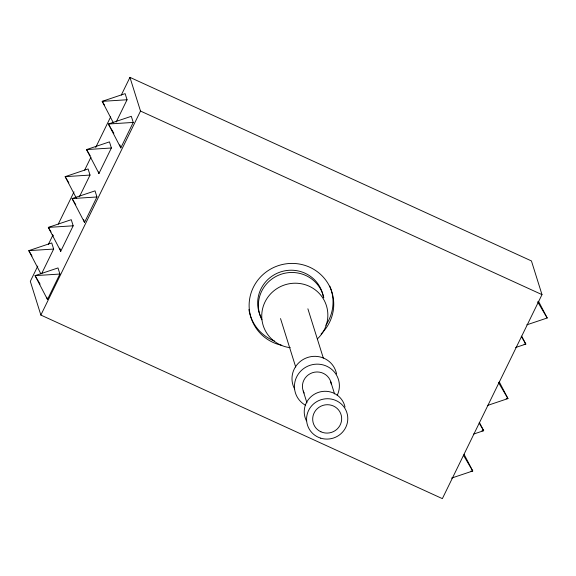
<?xml version="1.0" encoding="UTF-8"?>
<svg xmlns="http://www.w3.org/2000/svg" width="576" height="576" viewBox="0 0 576 576"><rect width="100%" height="100%" fill="white"/><g stroke="black" fill="none" stroke-linecap="round" stroke-linejoin="round"><path stroke-width="0.86" d="M37.793 266.054L30.312 281.369L40.867 315.065L442.361 498.636L541.994 294.631L531.439 260.935L129.946 77.364L121.284 95.105M48.427 244.282L52.762 235.411M58.27 224.122L74.023 191.866M84.658 170.093L90.958 157.198M95.688 147.521L110.65 116.878M41.609 273.715L53.647 249.055L51.732 242.942L28.8 250.646L40.802 273.715M79.531 196.546L90.022 175.068L88.099 168.948L65.167 176.652L76.349 198.13M116.179 122.033L127.058 99.763L125.136 93.643L102.204 101.347L113.386 122.825M60.746 251.258L73.174 225.806L71.258 219.694L48.326 227.398L60.746 251.258L59.782 248.198M98.95 173.448L111.384 147.996L109.462 141.876L86.537 149.58L98.95 173.448L98.474 171.914M120.802 147.881L133.236 122.429L131.314 116.309L108.389 124.013L120.802 147.881L119.844 144.821M84.514 222.43L96.948 196.978L95.026 190.865L72.101 198.569L84.514 222.43L83.556 219.37M47.477 299.498L59.904 274.046L57.989 267.934L35.057 275.638L47.477 299.498L46.757 297.209M40.867 315.065L140.508 111.06L129.946 77.364M526.817 324.835L547.2 317.988L538.51 301.284M515.635 347.515L525.823 344.095L521.683 336.139M487.577 405.425L507.96 398.578L499.27 381.874M473.486 434.117L483.674 430.69L479.534 422.734M451.512 478.116L472.745 470.988L464.054 454.277M127.058 99.763L102.204 101.347L104.486 105.206M133.236 122.429L108.389 124.013L110.21 127.102M111.384 147.996L86.537 149.58L90.187 155.75M90.022 175.068L65.167 176.652L68.825 182.83M96.948 196.978L72.101 198.569L75.751 204.739M73.174 225.806L48.326 227.398L51.062 232.027M53.647 249.055L28.8 250.646L31.997 256.046M59.904 274.046L35.057 275.638L40.082 284.119M524.052 344.203L525.823 344.095L521.258 336.377M506.182 398.693L507.96 398.578L498.37 382.37M481.903 430.805L483.674 430.69L479.11 422.971M470.974 471.096L472.745 470.988L463.615 455.551M140.508 111.06L541.994 294.631M537.61 301.781L547.2 317.988M111.125 128.642L113.868 133.272M52.438 234.338L53.345 235.886M307.886 308.808L323.345 358.15M330.595 381.269L334.562 393.926M280.526 318.571L295.718 367.063M303.235 391.039L306.936 402.847M304.157 393.062A14.522 14.155 -17.4 0 1 312.487 372.708A14.522 14.155 -17.4 0 1 331.294 384.156M281.772 345.319A42.408 41.335 -17.4 0 1 252.77 288.569A42.408 41.335 -17.4 0 1 315.547 270.454A42.408 41.335 -17.4 0 1 321.084 333.979M305.683 405.382A22.529 21.96 -17.4 0 1 297.173 375.912A22.529 21.96 -17.4 0 1 327.168 366.422A22.529 21.96 -17.4 0 1 337.169 395.417M261.18 317.534A33.134 32.292 -17.4 0 1 280.692 271.886A33.134 32.292 -17.4 0 1 323.402 297.238M290.297 347.702A33.134 32.292 -17.4 0 1 263.902 304.502A33.134 32.292 -17.4 0 1 313.207 288.425A33.134 32.292 -17.4 0 1 317.405 338.868M261.893 319.788A33.134 32.292 -17.4 0 1 280.584 274.428A33.134 32.292 -17.4 0 1 323.813 297.842M294.595 388.915A22.529 21.96 -17.4 0 1 307.044 357.674A22.529 21.96 -17.4 0 1 336.557 373.939M329.803 286.135A42.408 41.335 -17.4 0 1 325.807 325.246M274.579 341.114A42.408 41.335 -17.4 0 1 248.911 309.521M306.439 420.833A20.664 20.146 -17.4 0 1 318.038 392.515A20.664 20.146 -17.4 0 1 345.031 407.059M320.731 438.17A20.664 20.146 -17.4 0 0 347.357 414.49A20.664 20.146 -17.4 0 0 313.438 404.05A20.664 20.146 -17.4 0 0 320.731 438.17M320.89 431.777A14.522 14.155 -17.4 0 0 341.633 417.636A14.522 14.155 -17.4 0 0 319.01 407.297A14.522 14.155 -17.4 0 0 320.89 431.777"/></g></svg>
